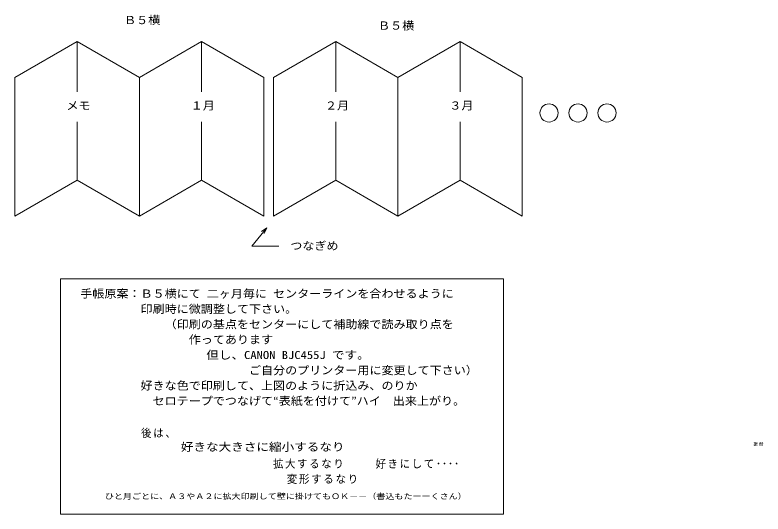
# Model space of a CAD drawing. Units: millimetres on the paper. Extents: x -557 to 645, y -402 to 385.
# Drawn here: x 303.6 to 645.2, y 154.9 to 382.9 of the extents above; entities that cross this region are included whole.
import ezdxf
from ezdxf.enums import TextEntityAlignment as Align

# ---------------------------------------------------------------- set-up
doc = ezdxf.new("R2010")
doc.units = ezdxf.units.MM
doc.layers.add('0-6_日付等', color=7, linetype='Continuous')
doc.layers.add('0-F_枠等', color=7, linetype='Continuous', lineweight=13)
doc.styles.add('ＭＳ 明朝', font='')
doc.styles.get('ＭＳ 明朝').set_extended_font_data('MS Mincho')

msp = doc.modelspace()

# ---------------------------------------------------------------- linework, layer by layer
at = {"layer": '0-F_枠等', "color": 3}
for p, q in [((332.023, 370.688), (332.023, 347.781)), ((388.816, 370.688), (388.816, 347.781)), ((450.089, 370.688), (450.089, 347.781)), ((506.882, 370.688), (506.882, 347.781)), ((360.419, 354.293), (360.419, 290.991)), ((417.213, 354.293), (417.213, 290.991)), ((421.692, 354.293), (421.692, 290.991)), ((478.485, 354.293), (478.485, 290.991)), ((535.278, 354.293), (535.278, 290.991)), ((332.023, 334.11), (332.023, 307.385)), ((388.816, 334.11), (388.816, 307.385)), ((450.089, 334.11), (450.089, 307.385)), ((506.882, 334.11), (506.882, 307.385)), ((478.485, 290.991), (506.882, 307.385)), ((506.882, 307.385), (535.278, 290.991)), ((418.624, 285.699), (416.188, 283.948)), ((418.624, 285.699), (417.39, 282.965))]:
    msp.add_line(p, q, dxfattribs=at)
for points in [[(303.626, 354.293), (332.023, 370.688), (360.419, 354.293)], [(360.419, 354.293), (388.816, 370.688), (417.213, 354.293)], [(421.692, 354.293), (450.089, 370.688), (478.485, 354.293)], [(478.485, 354.293), (506.882, 370.688), (535.278, 354.293)], [(303.626, 354.293), (303.626, 290.991), (332.023, 307.385), (360.419, 290.991)], [(360.419, 290.991), (388.816, 307.385), (417.213, 290.991)], [(421.692, 290.991), (450.089, 307.385), (478.485, 290.991)], [(418.624, 285.699), (411.711, 277.27), (424.154, 277.27)]]:
    msp.add_lwpolyline(points, dxfattribs=at)
msp.add_lwpolyline([(324.416, 262.371), (324.416, 154.898), (526.646, 154.898), (526.646, 262.371)], close=True, dxfattribs=at)
for centre in [(547.486, 338.105), (560.707, 338.105), (573.929, 338.105)]:
    msp.add_circle(centre, 4.155, dxfattribs=at)

# ---------------------------------------------------------------- texts
at = {"layer": '0-6_日付等', "insert": (640.759, 185.964), "char_height": 1.466, "attachment_point": 7, "style": 'ＭＳ 明朝'}
msp.add_mtext('\\T1.25;振替', dxfattribs=at)
at = {"layer": '0-F_枠等', "color": 3, "style": 'ＭＳ 明朝'}
for s, width, p in [('Ｂ５横', 1.1, (353.461, 377.561)), ('Ｂ５横', 1.1, (469.421, 375.026)), ('メモ', 1.1, (327.102, 338.506)), ('１月', 1.1, (383.895, 338.506)), ('２月', 1.1, (445.168, 338.506)), ('３月', 1.1, (501.961, 338.506)), ('つなぎめ', 1.1, (429.356, 274.45)), ('手帳原案：Ｂ５横にて 二ヶ月毎に センターラインを合わせるように', 1.1, (333.469, 252.605)), ('\u3000\u3000\u3000\u3000\u3000印刷時に微調整して下さい。', 1.1, (333.469, 245.605)), ('\u3000\u3000\u3000\u3000\u3000\u3000\u3000（印刷の基点をセンターにして補助線で読み取り点を', 1.1, (333.469, 238.605)), ('\u3000\u3000\u3000\u3000\u3000\u3000\u3000\u3000\u3000作ってあります', 1.1, (333.469, 231.605)), ('\u3000\u3000\u3000\u3000\u3000\u3000\u3000\u3000\u3000\u3000但し、CANON BJC455J です。', 1.15, (333.469, 224.605)), ('\u3000\u3000\u3000\u3000\u3000\u3000\u3000\u3000\u3000\u3000\u3000\u3000\u3000\u3000ご自分のプリンター用に変更して下さい）', 1.1, (333.469, 217.605)), (' \u3000\u3000\u3000\u3000 好きな色で印刷して、上図のように折込み、のりか', 1.1, (333.469, 210.605)), (' \u3000\u3000\u3000\u3000 \u3000セロテープでつなげて“表紙を付けて”ハイ\u3000出来上がり。', 1.1, (333.469, 203.605)), ('                好きな大きさに縮小するなり', 1.15, (333.469, 182.605))]:
    msp.add_text(s, height=3.666, dxfattribs=dict(at, width=width)).set_placement(p, align=Align.BOTTOM_LEFT)
at = {"layer": '0-F_枠等', "style": 'ＭＳ 明朝', "width": 1.15}
msp.add_text('ひと月ごとに、Ａ３やＡ２に拡大印刷して壁に掛けてもＯＫ－－（書込もたーーくさん）', height=2.566, dxfattribs=at).set_placement((344.667, 160.948), align=Align.BOTTOM_LEFT)
at = {"layer": '0-F_枠等', "color": 3, "char_height": 3.666, "attachment_point": 7, "style": 'ＭＳ 明朝'}
for s, insert in [('\\T1.17;\\W0.95;\\~\\~\\~\\~\\~\\~\\~\\~\\~\\~後は、', (333.469, 189.605)), ('\\T1.16;\\W0.95;\\~\\~\\~\\~\\~\\~\\~\\~\\~\\~\\~\\~\\~\\~\\~\\~\\~\\~\\~\\~\\~\\~\\~\\~\\~\\~\\~\\~\u3000\u3000拡大するなり\\~\\~\\~\u3000好きにして････', (333.469, 175.605)), ('\\T1.17;\\W0.95;\\~\\~\\~\\~\\~\\~\\~\\~\\~\\~\\~\\~\\~\\~\\~\\~\\~\\~\\~\\~\\~\\~\\~\\~\\~\\~\\~\\~\u3000\u3000\u3000変形するなり', (333.469, 168.605))]:
    msp.add_mtext(s, dxfattribs=dict(at, insert=insert))

doc.saveas('drawing.dxf')
